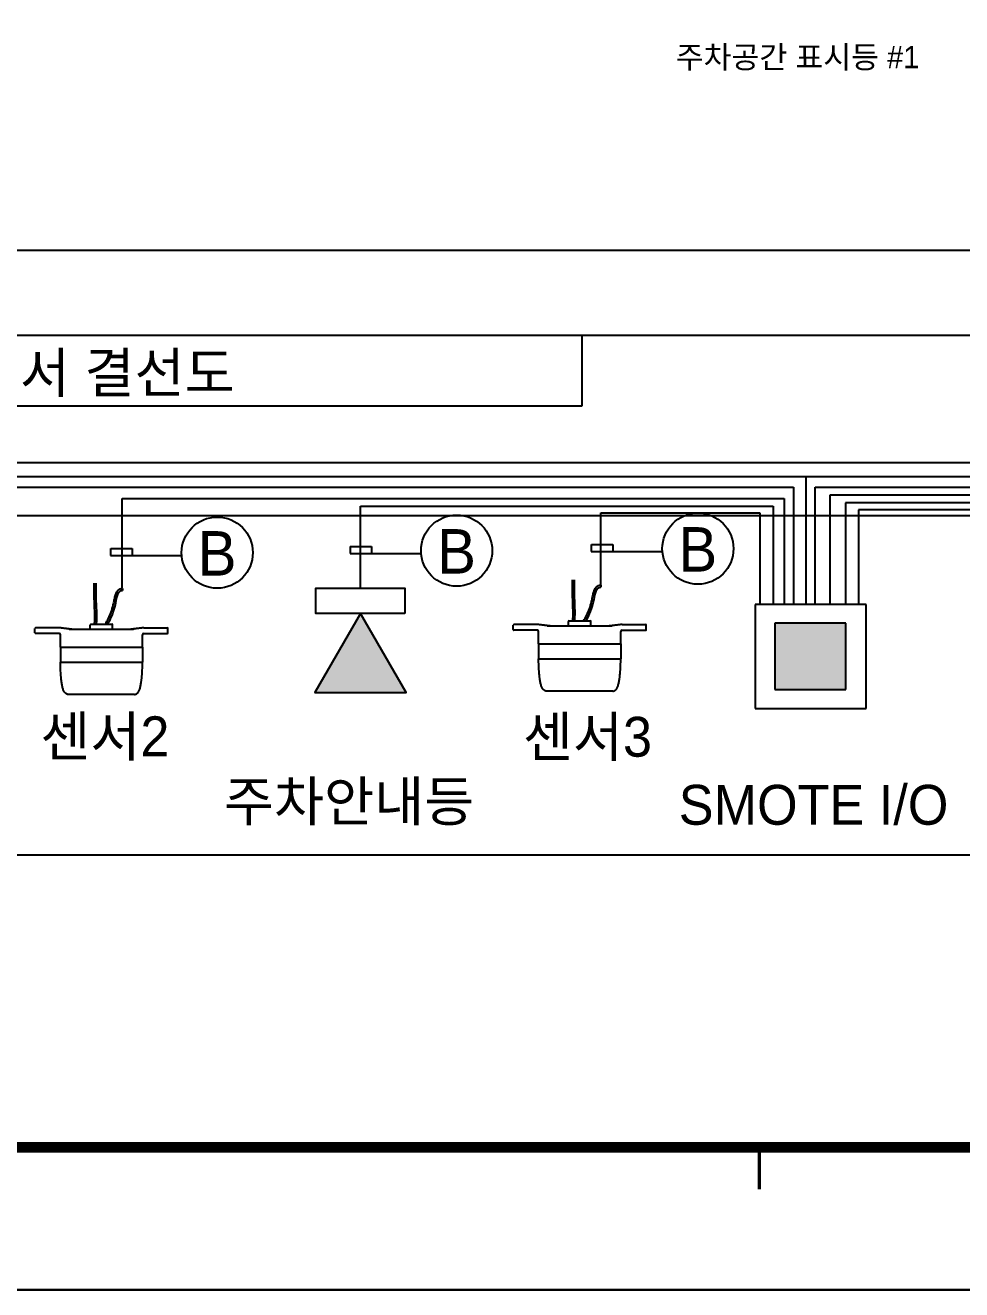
# Model space of a CAD drawing. Header units: millimetres. Extents: x 75184266 to 76346726, y -35850126 to -33679385.
# Drawn here: x 75291288 to 75358144, y -35434325 to -35344030 of the extents above; entities that cross this region are included whole.
import ezdxf
from ezdxf.enums import TextEntityAlignment as Align

# ---------------------------------------------------------------- set-up
doc = ezdxf.new("R2010")
doc.units = ezdxf.units.MM
doc.header["$LTSCALE"] = 50
doc.header["$MEASUREMENT"] = 0
doc.layers.get('0').update_dxf_attribs({"linetype": 'CONTINUOUS'})
for name, color, linetype in [('2-주차안내등', 2, 'CONTINUOUS'), ('AZ-LINE', 3, 'CONTINUOUS'), ('ITS-위치검색카메라주기', 7, 'CONTINUOUS'), ('PARKING', 7, 'CONTINUOUS'), ('주차', 4, 'CONTINUOUS'), ('주차관제4', 2, 'CONTINUOUS')]:
    doc.layers.add(name, color=color, linetype=linetype)
doc.layers.add('XR-기준층$0$XR-지하3층$0$DEFPOINT', color=142, linetype='CONTINUOUS', plot=False)
doc.styles.add('HY중고딕', font='')
doc.styles.add('굴림', font='')
doc.styles.add('아마노', font='')
doc.styles.get('HY중고딕').set_extended_font_data('Dotum')
doc.styles.get('굴림').set_extended_font_data('Gulim')
doc.styles.get('아마노').set_extended_font_data('Dotum')

# ---------------------------------------------------------------- blocks, each defined once
blk = doc.blocks.new('바탕폼')
at = {"layer": 'AZ-LINE', "ltscale": 10}
blk.add_lwpolyline([(841, 594.71), (0, 594.71), (0, 0), (841, 0)], close=True, dxfattribs=at)
at = {"layer": 'AZ-LINE', "const_width": 1.5}
blk.add_lwpolyline([(20, 574.35), (20, 20.35), (821, 20.35), (821, 574.35)], close=True, dxfattribs=at)
at = {"layer": 'AZ-LINE', "ltscale": 10, "const_width": 0.5}
blk.add_lwpolyline([(200.28, 20.37), (200.28, 14.37)], dxfattribs=at)
blk = doc.blocks.new('fh52f')
at = {"layer": '2-주차안내등'}
for points in [[(399980, -281538), (399333, -281164), (399333, -281912)], [(399980, -281903), (399980, -281173), (400188, -281173), (400188, -281903)]]:
    blk.add_lwpolyline(points, close=True, dxfattribs=at)
blk.add_solid([(399333, -281912), (399333, -281164), (399980, -281538)], dxfattribs=at)

msp = doc.modelspace()

# ---------------------------------------------------------------- hatches: boundary and pattern name
h = msp.add_hatch(color=2)
edge = h.paths.add_edge_path()
edge.add_spline(control_points=[(75296209.8, -35383866.1), (75296207.9, -35384028.3), (75296206.1, -35384190.9), (75296205.1, -35384482.2), (75296205.5, -35384610.8), (75296209.1, -35384868.8), (75296212.6, -35384998.3), (75296223.4, -35385305.6), (75296231.4, -35385483.2), (75296247.7, -35385917.9), (75296254.4, -35386173.8), (75296246, -35386550.6), (75296240.2, -35386674.4), (75296230.4, -35386797)], knot_values=[34.6467, 34.6467, 34.6467, 34.6467, 40.1370546, 40.1370546, 44.4521807, 44.4521807, 48.7673068, 48.7673068, 54.7247338, 54.7247338, 63.4312331, 63.4312331, 67.7377596, 67.7377596, 67.7377596, 67.7377596], degree=3, periodic=0)
edge.add_line((75296230.3, -35386797.6), (75296372.8, -35386797.6))
edge.add_spline(control_points=[(75296372.9, -35386797), (75296422.1, -35386167.8), (75296337.1, -35385178.6), (75296348, -35384204.4), (75296351.9, -35383866.1)], knot_values=[34.7763676, 34.7763676, 34.7763676, 34.7763676, 56.3019696, 67.7562059, 67.7562059, 67.7562059, 67.7562059], degree=3, periodic=0)
edge.add_line((75296351.9, -35383866.1), (75296209.8, -35383866.1))
h = msp.add_hatch(color=2)
edge = h.paths.add_edge_path()
edge.add_spline(control_points=[(75330355.7, -35383630.8), (75330353.9, -35383793), (75330352, -35383955.5), (75330351.1, -35384246.9), (75330351.4, -35384375.4), (75330355, -35384633.4), (75330358.5, -35384763), (75330369.3, -35385070.2), (75330377.3, -35385247.9), (75330393.6, -35385682.6), (75330400.3, -35385938.5), (75330391.9, -35386315.3), (75330386.2, -35386439), (75330376.3, -35386561.7)], knot_values=[34.6467, 34.6467, 34.6467, 34.6467, 40.1370546, 40.1370546, 44.4521807, 44.4521807, 48.7673068, 48.7673068, 54.7247338, 54.7247338, 63.4312331, 63.4312331, 67.7377596, 67.7377596, 67.7377596, 67.7377596], degree=3, periodic=0)
edge.add_line((75330376.3, -35386562.3), (75330518.7, -35386562.3))
edge.add_spline(control_points=[(75330518.8, -35386561.7), (75330568, -35385932.5), (75330483, -35384943.2), (75330493.9, -35383969.1), (75330497.8, -35383630.8)], knot_values=[34.7763676, 34.7763676, 34.7763676, 34.7763676, 56.3019696, 67.7562059, 67.7562059, 67.7562059, 67.7562059], degree=3, periodic=0)
edge.add_line((75330497.8, -35383630.8), (75330355.7, -35383630.8))
h = msp.add_hatch(color=2)
edge = h.paths.add_edge_path()
edge.add_spline(control_points=[(75331302.6, -35386561.7), (75331569.2, -35386155.5), (75331890.8, -35385349.3), (75332039, -35384146.6), (75332380.5, -35384146.6)], knot_values=[44.1042768, 44.1042768, 44.1042768, 44.1042768, 61.3458621, 72.8891957, 72.8891957, 72.8891957, 72.8891957], degree=3, periodic=0)
edge.add_line((75332380.5, -35384146.6), (75332380.5, -35384004.6))
edge.add_spline(control_points=[(75332380.5, -35384004.6), (75332376.2, -35384004.6), (75332371.9, -35384004.6), (75332309.9, -35384006.2), (75332254.2, -35384018.2), (75332153.8, -35384061.3), (75332109.5, -35384092.1), (75332034.6, -35384163.8), (75332003.7, -35384204.5), (75331943.1, -35384304.3), (75331916.3, -35384365.2), (75331863.6, -35384512.8), (75331840.7, -35384601.5), (75331795.9, -35384800.8), (75331775.4, -35384912), (75331741.5, -35385074.6), (75331728.9, -35385131.5), (75331628.7, -35385553.4), (75331518.3, -35385864.3), (75331306.8, -35386289.5), (75331223.3, -35386429.7), (75331131.2, -35386561.7)], knot_values=[42.9392158, 42.9392158, 42.9392158, 42.9392158, 43.0437565, 43.0437565, 44.4533132, 44.4533132, 45.86287, 45.86287, 47.2724267, 47.2724267, 49.1110822, 49.1110822, 51.5274288, 51.5274288, 54.4620271, 54.4620271, 56.1024408, 56.1024408, 66.896007, 66.896007, 72.8891957, 72.8891957, 72.8891957, 72.8891957], degree=3, periodic=0)
edge.add_line((75331130.7, -35386562.3), (75331302.2, -35386562.3))
h = msp.add_hatch(color=2)
edge = h.paths.add_edge_path()
edge.add_spline(control_points=[(75297156.7, -35386797), (75297423.3, -35386390.8), (75297744.9, -35385584.6), (75297893.1, -35384381.9), (75298234.6, -35384381.9)], knot_values=[44.1042768, 44.1042768, 44.1042768, 44.1042768, 61.3458621, 72.8891957, 72.8891957, 72.8891957, 72.8891957], degree=3, periodic=0)
edge.add_line((75298234.6, -35384381.9), (75298234.6, -35384239.9))
edge.add_spline(control_points=[(75298234.6, -35384239.9), (75298230.3, -35384239.9), (75298226, -35384240), (75298164, -35384241.6), (75298108.3, -35384253.5), (75298007.8, -35384296.6), (75297963.5, -35384327.5), (75297888.7, -35384399.2), (75297857.8, -35384439.9), (75297797.2, -35384539.6), (75297770.4, -35384600.6), (75297717.7, -35384748.1), (75297694.7, -35384836.8), (75297650, -35385036.1), (75297629.5, -35385147.3), (75297595.6, -35385309.9), (75297582.9, -35385366.8), (75297482.8, -35385788.7), (75297372.4, -35386099.7), (75297160.8, -35386524.8), (75297077.4, -35386665.1), (75296985.2, -35386797)], knot_values=[42.9392158, 42.9392158, 42.9392158, 42.9392158, 43.0437565, 43.0437565, 44.4533132, 44.4533132, 45.86287, 45.86287, 47.2724267, 47.2724267, 49.1110822, 49.1110822, 51.5274288, 51.5274288, 54.4620271, 54.4620271, 56.1024408, 56.1024408, 66.896007, 66.896007, 72.8891957, 72.8891957, 72.8891957, 72.8891957], degree=3, periodic=0)
edge.add_line((75296984.8, -35386797.6), (75297156.3, -35386797.6))
at = {"layer": '주차'}
msp.add_hatch(color=256, dxfattribs=at).paths.add_polyline_path([(75349875.7, -35386723.6), (75344806.5, -35386723.6), (75344806.5, -35391471.6), (75349875.7, -35391471.6)])

# ---------------------------------------------------------------- linework, layer by layer
at = {"color": 5}
for p, q in [((75267145.8, -35366163.8), (75436551.8, -35366163.8)), ((75331048.2, -35371207.5), (75331048.2, -35366170)), ((75267119.2, -35371207.5), (75331048.2, -35371207.5)), ((75281068.3, -35377007.6), (75346135.8, -35377007.6)), ((75298208.2, -35384195.1), (75298208.2, -35377815.2)), ((75298208.2, -35377815.2), (75345479.1, -35377815.2)), ((75345479.1, -35377815.2), (75345479.1, -35385409.7)), ((75346135.8, -35377007.6), (75346135.8, -35385381.7)), ((75347691.4, -35385400.7), (75347691.4, -35377015.3)), ((75347691.4, -35377015.3), (75418962.6, -35377015.3)), ((75402010.4, -35377586.4), (75348732.8, -35377586.4)), ((75348732.8, -35377586.4), (75348732.8, -35385430.2)), ((75315210.8, -35384232.4), (75315210.8, -35378368.2)), ((75315210.8, -35378368.2), (75344683.2, -35378368.2)), ((75344683.2, -35378368.2), (75344683.2, -35385351.3)), ((75382637.7, -35378139.2), (75349850.3, -35378139.2)), ((75349850.3, -35378139.2), (75349850.3, -35385376.6)), ((75365528, -35378625.4), (75350777.7, -35378625.4)), ((75350777.7, -35378625.4), (75350777.7, -35385420.7)), ((75332375.4, -35384059.6), (75332375.4, -35378852.5)), ((75332375.4, -35378852.5), (75343727.6, -35378852.5)), ((75343727.6, -35378852.5), (75343727.6, -35385431.1)), ((75297381.6, -35381403.4), (75297381.6, -35381892.7)), ((75297383.3, -35381397.8), (75298911.1, -35381397.8)), ((75298911.1, -35381397.8), (75298911.1, -35381893.4)), ((75314476.3, -35381260.1), (75314476.3, -35381749.4)), ((75314478, -35381254.6), (75316005.8, -35381254.6)), ((75316005.8, -35381254.6), (75316005.8, -35381750.2)), ((75331700.4, -35381118.4), (75331700.4, -35381607.7)), ((75331702.1, -35381112.8), (75333229.9, -35381112.8)), ((75333229.9, -35381112.8), (75333229.9, -35381608.4)), ((75297381.6, -35381892.7), (75302437.8, -35381892.7)), ((75314476.3, -35381749.4), (75319532.5, -35381749.4)), ((75331700.4, -35381607.7), (75336756.6, -35381607.7)), ((75267146.1, -35403260.8), (75436552.2, -35403260.8))]:
    msp.add_line(p, q, dxfattribs=at)
for p, q in [((75273990.5, -35375262.3), (75430417, -35375262.3)), ((75274013.6, -35379047.4), (75430458, -35379047.4))]:
    msp.add_line(p, q)
at = {"color": 6}
for p, q in [((75273986.8, -35376254.7), (75430413.4, -35376254.7)), ((75347015.4, -35376271.3), (75347015.4, -35385362.4))]:
    msp.add_line(p, q, dxfattribs=at)
at = {"color": 2}
for p, q in [((75332380.5, -35384004.6, 56823.1), (75332380.5, -35384146.6, 56823.1)), ((75298234.6, -35384239.9, 56823.1), (75298234.6, -35384381.9, 56823.1)), ((75343405.3, -35385398), (75343405.3, -35392816.7)), ((75351326, -35385398), (75343405.3, -35385398)), ((75351326, -35392816.7), (75351326, -35385398)), ((75295923.1, -35387152.1, 56823.1), (75295923.1, -35386841.4, 56823.1)), ((75295967.5, -35386797.6, 56823.1), (75297476.6, -35386797.6, 56823.1)), ((75296230.4, -35386797.6, 56823.1), (75296372.9, -35386797.6, 56823.1)), ((75296985.2, -35386797.6, 56823.1), (75297156.7, -35386797.6, 56823.1)), ((75297520.9, -35387152.1, 56823.1), (75297520.9, -35386841.4, 56823.1)), ((75326118.9, -35387183, 56823.1), (75326118.9, -35386872.3, 56823.1)), ((75327828.1, -35386828, 56823.1), (75326163.3, -35386828, 56823.1)), ((75328759.3, -35386916.7, 56823.1), (75332976.6, -35386916.7, 56823.1)), ((75330069, -35386916.7, 56823.1), (75330069, -35386606, 56823.1)), ((75330113.4, -35386562.3, 56823.1), (75331622.5, -35386562.3, 56823.1)), ((75330376.3, -35386562.3, 56823.1), (75330518.8, -35386562.3, 56823.1)), ((75331131.2, -35386562.3, 56823.1), (75331302.6, -35386562.3, 56823.1)), ((75331666.9, -35386916.7, 56823.1), (75331666.9, -35386606, 56823.1)), ((75333907.8, -35386828, 56823.1), (75335572.6, -35386828, 56823.1)), ((75335617, -35387183, 56823.1), (75335617, -35386872.3, 56823.1)), ((75344806.5, -35386723.6), (75344806.5, -35391471.6)), ((75349875.7, -35386723.6), (75344806.5, -35386723.6)), ((75349875.7, -35391471.6), (75349875.7, -35386723.6)), ((75291973, -35387418.4, 56823.1), (75291973, -35387107.7, 56823.1)), ((75293682.2, -35387063.3, 56823.1), (75292017.3, -35387063.3, 56823.1)), ((75293703.9, -35387462.8, 56823.1), (75292017.3, -35387462.8, 56823.1)), ((75293792.7, -35388439.2, 56823.1), (75293792.7, -35387551.5, 56823.1)), ((75294613.4, -35387152.1, 56823.1), (75298830.7, -35387152.1, 56823.1)), ((75299651.4, -35388439.2, 56823.1), (75299651.4, -35387551.5, 56823.1)), ((75299740.1, -35387462.8, 56823.1), (75301426.6, -35387462.8, 56823.1)), ((75299761.9, -35387063.3, 56823.1), (75301426.7, -35387063.3, 56823.1)), ((75301471.1, -35387418.4, 56823.1), (75301471.1, -35387107.7, 56823.1)), ((75327849.8, -35387227.4, 56823.1), (75326163.3, -35387227.4, 56823.1)), ((75327938.6, -35388203.9, 56823.1), (75327938.6, -35387316.2, 56823.1)), ((75333797.3, -35388203.9, 56823.1), (75333797.3, -35387316.2, 56823.1)), ((75333886.1, -35387227.4, 56823.1), (75335572.5, -35387227.4, 56823.1)), ((75293792.7, -35388439.2, 56823.1), (75299651.4, -35388439.2, 56823.1)), ((75293792.7, -35388439.2, 56823.1), (75293792.7, -35389504.4, 56823.1)), ((75299651.4, -35388439.2, 56823.1), (75299651.4, -35389504.4, 56823.1)), ((75327938.6, -35388203.9, 56823.1), (75333797.3, -35388203.9, 56823.1)), ((75327938.6, -35388203.9, 56823.1), (75327938.6, -35389269.1, 56823.1)), ((75333797.3, -35388203.9, 56823.1), (75333797.3, -35389269.1, 56823.1)), ((75293792.7, -35389504.4, 56823.1), (75299651.4, -35389504.4, 56823.1)), ((75327938.6, -35389269.1, 56823.1), (75333797.3, -35389269.1, 56823.1)), ((75299080.2, -35391813, 56823.1), (75294363.8, -35391813, 56823.1)), ((75333226.2, -35391577.6, 56823.1), (75328509.7, -35391577.6, 56823.1)), ((75344806.5, -35391471.6), (75349875.7, -35391471.6)), ((75343405.3, -35392816.7), (75351326, -35392816.7))]:
    msp.add_line(p, q, dxfattribs=at)
for points in [[(75328048.3, -35386841.7), (75328039.1, -35386840.6), (75328029.9, -35386839.5), (75328020.8, -35386838.5), (75328011.6, -35386837.5), (75328002.4, -35386836.5), (75327993.2, -35386835.7), (75327984, -35386834.8), (75327974.9, -35386834), (75327965.7, -35386833.3), (75327956.5, -35386832.6), (75327947.3, -35386832), (75327938.1, -35386831.4), (75327928.9, -35386830.8), (75327919.8, -35386830.3), (75327910.6, -35386829.9), (75327901.4, -35386829.5), (75327892.2, -35386829.1), (75327883.1, -35386828.8), (75327873.9, -35386828.6), (75327864.7, -35386828.3), (75327855.6, -35386828.2), (75327846.4, -35386828.1), (75327837.2, -35386828), (75327828.1, -35386828)], [(75328539.1, -35386903), (75328518.5, -35386900.4), (75328497.9, -35386897.9), (75328477.4, -35386895.3), (75328456.8, -35386892.7), (75328436.3, -35386890.2), (75328415.7, -35386887.6), (75328395.2, -35386885), (75328374.7, -35386882.5), (75328354.2, -35386879.9), (75328333.7, -35386877.3), (75328313.2, -35386874.8), (75328292.8, -35386872.2), (75328272.3, -35386869.7), (75328251.9, -35386867.1), (75328231.5, -35386864.6), (75328211, -35386862), (75328190.6, -35386859.5), (75328170.3, -35386856.9), (75328149.9, -35386854.4), (75328129.5, -35386851.8), (75328109.2, -35386849.3), (75328088.9, -35386846.7), (75328068.6, -35386844.2), (75328048.3, -35386841.7)], [(75328759.3, -35386916.7), (75328750.1, -35386916.7), (75328740.9, -35386916.6), (75328731.6, -35386916.5), (75328722.4, -35386916.3), (75328713.2, -35386916.1), (75328704, -35386915.9), (75328694.8, -35386915.6), (75328685.6, -35386915.2), (75328676.4, -35386914.8), (75328667.2, -35386914.3), (75328658, -35386913.8), (75328648.8, -35386913.3), (75328639.7, -35386912.7), (75328630.5, -35386912.1), (75328621.3, -35386911.4), (75328612.2, -35386910.6), (75328603, -35386909.8), (75328593.9, -35386909), (75328584.7, -35386908.1), (75328575.6, -35386907.2), (75328566.4, -35386906.2), (75328557.3, -35386905.2), (75328548.2, -35386904.1), (75328539.1, -35386903)], [(75328539.1, -35386903), (75328548.2, -35386904.1), (75328557.4, -35386905.2), (75328566.5, -35386906.2), (75328575.6, -35386907.2), (75328584.8, -35386908.1), (75328593.9, -35386909), (75328603.1, -35386909.8), (75328612.3, -35386910.6), (75328621.4, -35386911.4), (75328630.6, -35386912.1), (75328639.8, -35386912.7), (75328649, -35386913.3), (75328658.2, -35386913.8), (75328667.3, -35386914.3), (75328676.5, -35386914.8), (75328685.7, -35386915.2), (75328694.9, -35386915.6), (75328704.1, -35386915.9), (75328713.3, -35386916.1), (75328722.5, -35386916.3), (75328731.7, -35386916.5), (75328740.9, -35386916.6), (75328750.1, -35386916.7), (75328759.3, -35386916.7)], [(75333196.8, -35386903), (75333187.7, -35386904.1), (75333178.6, -35386905.2), (75333169.5, -35386906.2), (75333160.3, -35386907.2), (75333151.2, -35386908.1), (75333142.1, -35386909), (75333132.9, -35386909.8), (75333123.7, -35386910.6), (75333114.6, -35386911.4), (75333105.4, -35386912.1), (75333096.2, -35386912.7), (75333087.1, -35386913.3), (75333077.9, -35386913.8), (75333068.7, -35386914.3), (75333059.5, -35386914.8), (75333050.3, -35386915.2), (75333041.1, -35386915.6), (75333031.9, -35386915.9), (75333022.7, -35386916.1), (75333013.5, -35386916.3), (75333004.3, -35386916.5), (75332995, -35386916.6), (75332985.8, -35386916.7), (75332976.6, -35386916.7)], [(75332976.6, -35386916.7), (75332985.8, -35386916.7), (75332995, -35386916.6), (75333004.2, -35386916.5), (75333013.4, -35386916.3), (75333022.6, -35386916.1), (75333031.8, -35386915.9), (75333041, -35386915.6), (75333050.2, -35386915.2), (75333059.4, -35386914.8), (75333068.6, -35386914.3), (75333077.8, -35386913.8), (75333086.9, -35386913.3), (75333096.1, -35386912.7), (75333105.3, -35386912.1), (75333114.5, -35386911.4), (75333123.6, -35386910.6), (75333132.8, -35386909.8), (75333142, -35386909), (75333151.1, -35386908.1), (75333160.3, -35386907.2), (75333169.4, -35386906.2), (75333178.6, -35386905.2), (75333187.7, -35386904.1), (75333196.8, -35386903)], [(75333687.6, -35386841.7), (75333667.3, -35386844.2), (75333647, -35386846.7), (75333626.7, -35386849.3), (75333606.4, -35386851.8), (75333586, -35386854.4), (75333565.6, -35386856.9), (75333545.3, -35386859.5), (75333524.9, -35386862), (75333504.4, -35386864.6), (75333484, -35386867.1), (75333463.6, -35386869.7), (75333443.1, -35386872.2), (75333422.7, -35386874.8), (75333402.2, -35386877.3), (75333381.7, -35386879.9), (75333361.2, -35386882.5), (75333340.7, -35386885), (75333320.2, -35386887.6), (75333299.6, -35386890.2), (75333279.1, -35386892.7), (75333258.5, -35386895.3), (75333238, -35386897.9), (75333217.4, -35386900.4), (75333196.8, -35386903)], [(75333907.8, -35386828), (75333898.7, -35386828), (75333889.5, -35386828.1), (75333880.3, -35386828.2), (75333871.2, -35386828.3), (75333862, -35386828.6), (75333852.8, -35386828.8), (75333843.7, -35386829.1), (75333834.5, -35386829.5), (75333825.3, -35386829.9), (75333816.1, -35386830.3), (75333807, -35386830.8), (75333797.8, -35386831.4), (75333788.6, -35386832), (75333779.4, -35386832.6), (75333770.2, -35386833.3), (75333761, -35386834), (75333751.9, -35386834.8), (75333742.7, -35386835.7), (75333733.5, -35386836.5), (75333724.3, -35386837.5), (75333715.1, -35386838.5), (75333706, -35386839.5), (75333696.8, -35386840.6), (75333687.6, -35386841.7)], [(75293902.4, -35387077), (75293893.2, -35387075.9), (75293884, -35387074.8), (75293874.8, -35387073.8), (75293865.7, -35387072.8), (75293856.5, -35387071.9), (75293847.3, -35387071), (75293838.1, -35387070.2), (75293828.9, -35387069.4), (75293819.7, -35387068.6), (75293810.6, -35387067.9), (75293801.4, -35387067.3), (75293792.2, -35387066.7), (75293783, -35387066.2), (75293773.8, -35387065.7), (75293764.7, -35387065.2), (75293755.5, -35387064.8), (75293746.3, -35387064.5), (75293737.1, -35387064.2), (75293728, -35387063.9), (75293718.8, -35387063.7), (75293709.6, -35387063.5), (75293700.5, -35387063.4), (75293691.3, -35387063.3), (75293682.2, -35387063.3)], [(75294393.2, -35387138.4), (75294372.6, -35387135.8), (75294352, -35387133.2), (75294331.4, -35387130.6), (75294310.9, -35387128.1), (75294290.3, -35387125.5), (75294269.8, -35387122.9), (75294249.3, -35387120.4), (75294228.8, -35387117.8), (75294208.3, -35387115.2), (75294187.8, -35387112.7), (75294167.3, -35387110.1), (75294146.8, -35387107.6), (75294126.4, -35387105), (75294106, -35387102.5), (75294085.5, -35387099.9), (75294065.1, -35387097.4), (75294044.7, -35387094.8), (75294024.3, -35387092.3), (75294004, -35387089.7), (75293983.6, -35387087.2), (75293963.3, -35387084.6), (75293943, -35387082.1), (75293922.7, -35387079.5), (75293902.4, -35387077)], [(75294613.4, -35387152.1), (75294604.1, -35387152), (75294594.9, -35387152), (75294585.7, -35387151.9), (75294576.5, -35387151.7), (75294567.3, -35387151.5), (75294558.1, -35387151.2), (75294548.9, -35387150.9), (75294539.7, -35387150.5), (75294530.5, -35387150.1), (75294521.3, -35387149.7), (75294512.1, -35387149.2), (75294502.9, -35387148.6), (75294493.7, -35387148), (75294484.6, -35387147.4), (75294475.4, -35387146.7), (75294466.2, -35387146), (75294457.1, -35387145.2), (75294447.9, -35387144.3), (75294438.8, -35387143.5), (75294429.6, -35387142.5), (75294420.5, -35387141.6), (75294411.4, -35387140.5), (75294402.3, -35387139.5), (75294393.2, -35387138.4)], [(75294393.2, -35387138.4), (75294402.3, -35387139.5), (75294411.4, -35387140.5), (75294420.6, -35387141.6), (75294429.7, -35387142.5), (75294438.9, -35387143.5), (75294448, -35387144.4), (75294457.2, -35387145.2), (75294466.3, -35387146), (75294475.5, -35387146.7), (75294484.7, -35387147.4), (75294493.9, -35387148), (75294503, -35387148.6), (75294512.2, -35387149.2), (75294521.4, -35387149.7), (75294530.6, -35387150.1), (75294539.8, -35387150.5), (75294549, -35387150.9), (75294558.2, -35387151.2), (75294567.4, -35387151.5), (75294576.6, -35387151.7), (75294585.8, -35387151.9), (75294595, -35387152), (75294604.2, -35387152), (75294613.4, -35387152.1)], [(75299050.9, -35387138.4), (75299041.8, -35387139.5), (75299032.7, -35387140.5), (75299023.5, -35387141.6), (75299014.4, -35387142.5), (75299005.3, -35387143.5), (75298996.1, -35387144.3), (75298987, -35387145.2), (75298977.8, -35387146), (75298968.7, -35387146.7), (75298959.5, -35387147.4), (75298950.3, -35387148), (75298941.1, -35387148.6), (75298931.9, -35387149.2), (75298922.8, -35387149.7), (75298913.6, -35387150.1), (75298904.4, -35387150.5), (75298895.2, -35387150.9), (75298886, -35387151.2), (75298876.8, -35387151.5), (75298867.6, -35387151.7), (75298858.3, -35387151.9), (75298849.1, -35387152), (75298839.9, -35387152), (75298830.7, -35387152.1)], [(75298830.7, -35387152.1), (75298839.9, -35387152), (75298849.1, -35387152), (75298858.3, -35387151.9), (75298867.5, -35387151.7), (75298876.7, -35387151.5), (75298885.9, -35387151.2), (75298895.1, -35387150.9), (75298904.3, -35387150.5), (75298913.5, -35387150.1), (75298922.7, -35387149.7), (75298931.8, -35387149.2), (75298941, -35387148.6), (75298950.2, -35387148), (75298959.4, -35387147.4), (75298968.5, -35387146.7), (75298977.7, -35387146), (75298986.9, -35387145.2), (75298996, -35387144.4), (75299005.2, -35387143.5), (75299014.3, -35387142.5), (75299023.5, -35387141.6), (75299032.6, -35387140.5), (75299041.8, -35387139.5), (75299050.9, -35387138.4)], [(75299541.7, -35387077), (75299521.4, -35387079.5), (75299501.1, -35387082.1), (75299480.8, -35387084.6), (75299460.4, -35387087.2), (75299440.1, -35387089.7), (75299419.7, -35387092.3), (75299399.3, -35387094.8), (75299378.9, -35387097.4), (75299358.5, -35387099.9), (75299338.1, -35387102.5), (75299317.7, -35387105), (75299297.2, -35387107.6), (75299276.7, -35387110.1), (75299256.3, -35387112.7), (75299235.8, -35387115.2), (75299215.3, -35387117.8), (75299194.8, -35387120.4), (75299174.3, -35387122.9), (75299153.7, -35387125.5), (75299133.2, -35387128.1), (75299112.6, -35387130.6), (75299092.1, -35387133.2), (75299071.5, -35387135.8), (75299050.9, -35387138.4)], [(75299761.9, -35387063.3), (75299752.7, -35387063.3), (75299743.6, -35387063.4), (75299734.4, -35387063.5), (75299725.3, -35387063.7), (75299716.1, -35387063.9), (75299706.9, -35387064.2), (75299697.7, -35387064.5), (75299688.6, -35387064.8), (75299679.4, -35387065.2), (75299670.2, -35387065.7), (75299661, -35387066.2), (75299651.9, -35387066.7), (75299642.7, -35387067.3), (75299633.5, -35387067.9), (75299624.3, -35387068.6), (75299615.1, -35387069.4), (75299605.9, -35387070.2), (75299596.8, -35387071), (75299587.6, -35387071.9), (75299578.4, -35387072.8), (75299569.2, -35387073.8), (75299560, -35387074.8), (75299550.9, -35387075.9), (75299541.7, -35387077)], [(75294363.8, -35391813), (75294342.2, -35391812.6), (75294325.4, -35391811.5), (75294312.2, -35391809.8), (75294301.5, -35391807.6), (75294283, -35391801.7), (75294262, -35391794.5), (75294221.6, -35391776.7), (75294186.9, -35391755.9), (75294157.7, -35391733.5), (75294132.9, -35391710.6), (75294111.9, -35391687.6), (75294093.7, -35391664.8), (75294077.8, -35391642.1), (75294063.6, -35391619.5), (75294039.1, -35391574), (75294017.8, -35391527.3), (75293998.8, -35391478.7), (75293981.7, -35391427.9), (75293965.8, -35391374.2), (75293950.6, -35391317.3), (75293936.2, -35391257.1), (75293922.7, -35391193.7), (75293909.8, -35391127.1), (75293897.6, -35391057.3), (75293886, -35390984.3), (75293875, -35390908.1), (75293864.7, -35390828.9), (75293855, -35390746.9), (75293846, -35390662.2), (75293837.6, -35390575), (75293830, -35390485.4), (75293823, -35390393.7), (75293816.7, -35390300), (75293806.3, -35390107.4), (75293798.7, -35389909.4), (75293794.2, -35389707.8), (75293792.7, -35389504.4)], [(75299080.2, -35391813), (75299101.9, -35391812.6), (75299118.7, -35391811.5), (75299131.9, -35391809.8), (75299142.6, -35391807.6), (75299161, -35391801.7), (75299182, -35391794.5), (75299222.4, -35391776.7), (75299257.1, -35391755.9), (75299286.4, -35391733.5), (75299311.1, -35391710.6), (75299332.1, -35391687.6), (75299350.3, -35391664.8), (75299366.3, -35391642.1), (75299380.4, -35391619.5), (75299404.9, -35391574), (75299426.3, -35391527.3), (75299445.2, -35391478.7), (75299462.3, -35391427.9), (75299478.3, -35391374.2), (75299493.5, -35391317.3), (75299507.8, -35391257.1), (75299521.4, -35391193.7), (75299534.3, -35391127.1), (75299546.5, -35391057.3), (75299558, -35390984.3), (75299569, -35390908.1), (75299579.3, -35390828.9), (75299589, -35390746.9), (75299598, -35390662.2), (75299606.4, -35390575), (75299614.1, -35390485.4), (75299621.1, -35390393.7), (75299627.4, -35390300), (75299637.8, -35390107.4), (75299645.3, -35389909.4), (75299649.8, -35389707.8), (75299651.4, -35389504.4)], [(75328509.7, -35391577.6), (75328488.1, -35391577.3), (75328471.3, -35391576.2), (75328458.1, -35391574.5), (75328447.4, -35391572.3), (75328429, -35391566.4), (75328408, -35391559.2), (75328367.6, -35391541.4), (75328332.8, -35391520.5), (75328303.6, -35391498.2), (75328278.9, -35391475.3), (75328257.9, -35391452.3), (75328239.6, -35391429.4), (75328223.7, -35391406.8), (75328209.6, -35391384.1), (75328185, -35391338.6), (75328163.7, -35391291.9), (75328144.8, -35391243.4), (75328127.6, -35391192.5), (75328111.7, -35391138.8), (75328096.5, -35391081.9), (75328082.2, -35391021.8), (75328068.6, -35390958.4), (75328055.7, -35390891.8), (75328043.5, -35390822), (75328031.9, -35390749), (75328021, -35390672.8), (75328010.6, -35390593.6), (75328001, -35390511.6), (75327991.9, -35390426.9), (75327983.6, -35390339.7), (75327975.9, -35390250.1), (75327968.9, -35390158.4), (75327962.6, -35390064.6), (75327952.2, -35389872), (75327944.7, -35389674.1), (75327940.1, -35389472.5), (75327938.6, -35389269.1)], [(75333226.2, -35391577.6), (75333247.8, -35391577.3), (75333264.6, -35391576.2), (75333277.8, -35391574.5), (75333288.5, -35391572.3), (75333306.9, -35391566.4), (75333328, -35391559.2), (75333368.4, -35391541.4), (75333403.1, -35391520.5), (75333432.3, -35391498.2), (75333457, -35391475.3), (75333478, -35391452.3), (75333496.3, -35391429.4), (75333512.2, -35391406.8), (75333526.3, -35391384.1), (75333550.9, -35391338.6), (75333572.2, -35391291.9), (75333591.1, -35391243.4), (75333608.3, -35391192.5), (75333624.2, -35391138.8), (75333639.4, -35391081.9), (75333653.7, -35391021.8), (75333667.3, -35390958.4), (75333680.2, -35390891.8), (75333692.4, -35390822), (75333704, -35390749), (75333714.9, -35390672.8), (75333725.3, -35390593.6), (75333734.9, -35390511.6), (75333744, -35390426.9), (75333752.3, -35390339.7), (75333760, -35390250.1), (75333767, -35390158.4), (75333773.3, -35390064.6), (75333783.7, -35389872), (75333791.2, -35389674.1), (75333795.8, -35389472.5), (75333797.3, -35389269.1)]]:
    msp.add_lwpolyline(points, dxfattribs=at)
for centre, radius, start, end in [((75295967.5, -35386842, 56823.1), 44.4, 90, 180), ((75297476.6, -35386842, 56823.1), 44.4, 0, 90), ((75326163.3, -35386872.3, 56823.1), 44.4, 90, 180), ((75330113.4, -35386606.7, 56823.1), 44.4, 90, 180), ((75331622.5, -35386606.7, 56823.1), 44.4, 0, 90), ((75335572.6, -35386872.3, 56823.1), 44.4, 0, 90), ((75292017.3, -35387107.7, 56823.1), 44.4, 90, 180), ((75292017.3, -35387418.4, 56823.1), 44.4, 180, 270), ((75293703.9, -35387551.5, 56823.1), 88.8, 0, 90), ((75299740.1, -35387551.5, 56823.1), 88.8, 90, 180), ((75301426.7, -35387107.7, 56823.1), 44.4, 0, 90), ((75301426.7, -35387418.4, 56823.1), 44.4, 270, 0), ((75326163.3, -35387183, 56823.1), 44.4, 180, 270), ((75327849.8, -35387316.2, 56823.1), 88.8, 0, 90), ((75333886.1, -35387316.2, 56823.1), 88.8, 90, 180), ((75335572.6, -35387183, 56823.1), 44.4, 270, 0)]:
    msp.add_arc(centre, radius, start, end, dxfattribs=at)
for points, knots in [([(75296230.4, -35386797, 56823.1), (75296240.2, -35386674.4, 56823.1), (75296246, -35386550.6, 56823.1), (75296254.4, -35386173.8, 56823.1), (75296247.7, -35385917.9, 56823.1), (75296231.4, -35385483.2, 56823.1), (75296223.4, -35385305.6, 56823.1), (75296212.6, -35384998.3, 56823.1), (75296209.1, -35384868.8, 56823.1), (75296205.5, -35384610.8, 56823.1), (75296205.1, -35384482.2, 56823.1), (75296206.1, -35384190.9, 56823.1), (75296207.9, -35384028.3, 56823.1), (75296209.8, -35383866.1, 56823.1)], [34.6467, 34.6467, 34.6467, 34.6467, 38.9532265, 38.9532265, 47.6597257, 47.6597257, 53.6171528, 53.6171528, 57.9322789, 57.9322789, 62.2474049, 62.2474049, 67.7377596, 67.7377596, 67.7377596, 67.7377596]), ([(75296372.9, -35386797, 56823.1), (75296422.1, -35386167.8, 56823.1), (75296337.1, -35385178.6, 56823.1), (75296348, -35384204.4, 56823.1), (75296351.9, -35383866.1, 56823.1)], [34.7763676, 34.7763676, 34.7763676, 34.7763676, 56.3019696, 67.7562059, 67.7562059, 67.7562059, 67.7562059]), ([(75330376.3, -35386561.7, 56823.1), (75330386.2, -35386439, 56823.1), (75330391.9, -35386315.3, 56823.1), (75330400.3, -35385938.5, 56823.1), (75330393.6, -35385682.6, 56823.1), (75330377.3, -35385247.9, 56823.1), (75330369.3, -35385070.2, 56823.1), (75330358.5, -35384763, 56823.1), (75330355, -35384633.4, 56823.1), (75330351.4, -35384375.4, 56823.1), (75330351.1, -35384246.9, 56823.1), (75330352, -35383955.5, 56823.1), (75330353.9, -35383793, 56823.1), (75330355.7, -35383630.8, 56823.1)], [34.6467, 34.6467, 34.6467, 34.6467, 38.9532265, 38.9532265, 47.6597257, 47.6597257, 53.6171528, 53.6171528, 57.9322789, 57.9322789, 62.2474049, 62.2474049, 67.7377596, 67.7377596, 67.7377596, 67.7377596]), ([(75330518.8, -35386561.7, 56823.1), (75330568, -35385932.5, 56823.1), (75330483, -35384943.2, 56823.1), (75330493.9, -35383969.1, 56823.1), (75330497.8, -35383630.8, 56823.1)], [34.7763676, 34.7763676, 34.7763676, 34.7763676, 56.3019696, 67.7562059, 67.7562059, 67.7562059, 67.7562059]), ([(75331131.2, -35386561.7, 56823.1), (75331223.3, -35386429.7, 56823.1), (75331306.8, -35386289.5, 56823.1), (75331518.3, -35385864.3, 56823.1), (75331628.7, -35385553.4, 56823.1), (75331728.9, -35385131.5, 56823.1), (75331741.5, -35385074.6, 56823.1), (75331775.4, -35384912, 56823.1), (75331795.9, -35384800.8, 56823.1), (75331840.7, -35384601.5, 56823.1), (75331863.6, -35384512.8, 56823.1), (75331916.3, -35384365.2, 56823.1), (75331943.1, -35384304.3, 56823.1), (75332003.7, -35384204.5, 56823.1), (75332034.6, -35384163.8, 56823.1), (75332109.5, -35384092.1, 56823.1), (75332153.8, -35384061.3, 56823.1), (75332254.2, -35384018.2, 56823.1), (75332309.9, -35384006.2, 56823.1), (75332371.9, -35384004.6, 56823.1), (75332376.2, -35384004.6, 56823.1), (75332380.5, -35384004.6, 56823.1)], [42.9392158, 42.9392158, 42.9392158, 42.9392158, 48.9324046, 48.9324046, 59.7259708, 59.7259708, 61.3663845, 61.3663845, 64.3009828, 64.3009828, 66.7173294, 66.7173294, 68.5559849, 68.5559849, 69.9655416, 69.9655416, 71.3750984, 71.3750984, 72.7846551, 72.7846551, 72.8891957, 72.8891957, 72.8891957, 72.8891957]), ([(75331302.6, -35386561.7, 56823.1), (75331569.2, -35386155.5, 56823.1), (75331890.8, -35385349.3, 56823.1), (75332039, -35384146.6, 56823.1), (75332380.5, -35384146.6, 56823.1)], [44.1042768, 44.1042768, 44.1042768, 44.1042768, 61.3458621, 72.8891957, 72.8891957, 72.8891957, 72.8891957]), ([(75296985.2, -35386797, 56823.1), (75297077.4, -35386665.1, 56823.1), (75297160.8, -35386524.8, 56823.1), (75297372.4, -35386099.7, 56823.1), (75297482.8, -35385788.7, 56823.1), (75297582.9, -35385366.8, 56823.1), (75297595.6, -35385309.9, 56823.1), (75297629.5, -35385147.3, 56823.1), (75297650, -35385036.1, 56823.1), (75297694.7, -35384836.8, 56823.1), (75297717.7, -35384748.1, 56823.1), (75297770.4, -35384600.6, 56823.1), (75297797.2, -35384539.6, 56823.1), (75297857.8, -35384439.9, 56823.1), (75297888.7, -35384399.2, 56823.1), (75297963.5, -35384327.5, 56823.1), (75298007.8, -35384296.6, 56823.1), (75298108.3, -35384253.5, 56823.1), (75298164, -35384241.6, 56823.1), (75298226, -35384240, 56823.1), (75298230.3, -35384239.9, 56823.1), (75298234.6, -35384239.9, 56823.1)], [42.9392158, 42.9392158, 42.9392158, 42.9392158, 48.9324046, 48.9324046, 59.7259708, 59.7259708, 61.3663845, 61.3663845, 64.3009828, 64.3009828, 66.7173294, 66.7173294, 68.5559849, 68.5559849, 69.9655416, 69.9655416, 71.3750984, 71.3750984, 72.7846551, 72.7846551, 72.8891957, 72.8891957, 72.8891957, 72.8891957]), ([(75297156.7, -35386797, 56823.1), (75297423.3, -35386390.8, 56823.1), (75297744.9, -35385584.6, 56823.1), (75297893.1, -35384381.9, 56823.1), (75298234.6, -35384381.9, 56823.1)], [44.1042768, 44.1042768, 44.1042768, 44.1042768, 61.3458621, 72.8891957, 72.8891957, 72.8891957, 72.8891957])]:
    msp.add_open_spline(points, degree=3, knots=knots, dxfattribs=at)
at = {"layer": 'PARKING', "color": 1}
for centre in [(75304989.7, -35381689.9), (75322084.4, -35381546.7), (75339308.5, -35381404.9)]:
    msp.add_circle(centre, 2542.4, dxfattribs=at)
at = {"layer": 'XR-기준층$0$XR-지하3층$0$DEFPOINT', "ltscale": 0.5}
for points in [[(75663669.1, -35434325.5), (75243669.1, -35434325.5), (75243669.1, -35137325.5), (75663669.1, -35137325.5)], [(75663671.2, -35434325.5), (75243671.2, -35434325.5), (75243671.2, -35137325.5), (75663671.2, -35137325.5)]]:
    msp.add_lwpolyline(points, close=True, dxfattribs=at)
at = {"layer": '주차관제4', "color": 8}
msp.add_line((75273869.2, -35360083.4, 0), (75586873.9, -35360083.4, 0), dxfattribs=at)

# ---------------------------------------------------------------- block references
at = {"layer": '2-주차안내등', "xscale": 8.70865947008133, "yscale": 8.708659463562071, "zscale": 8.708659468396784, "rotation": 90}
msp.add_blockref('fh52f', (72863394, -38869335.5), dxfattribs=at)
at = {"layer": 'AZ-LINE', "xscale": 499.40546941707, "yscale": 499.40546941707, "zscale": 499.40546941707}
msp.add_blockref('바탕폼', (75243669.1, -35434325.5), dxfattribs=at)

# ---------------------------------------------------------------- texts
at = {"layer": 'ITS-위치검색카메라주기', "color": 7, "style": 'HY중고딕'}
msp.add_text('초음파센서 결선도', height=2848.39, dxfattribs=at).set_placement((75276606.1, -35368836.2), align=Align.MIDDLE_LEFT)
for s, p in [('센서2', (75296969.2, -35394805)), ('센서3', (75331422.5, -35394837.2)), ('주차안내등', (75314404.7, -35399447.1)), ('SMOTE I/O', (75347568, -35399696.1))]:
    msp.add_text(s, height=2848.39, dxfattribs=at).set_placement(p, align=Align.MIDDLE_CENTER)
at = {"layer": 'PARKING', "color": 4, "style": '굴림'}
msp.add_text('주차공간 표시등 #1', height=1586.31, dxfattribs=at).set_placement((75346427.9, -35346298.8, 0), align=Align.MIDDLE_CENTER)
at = {"layer": 'PARKING', "color": 3, "style": '아마노'}
for p in [(75304984.2, -35381740.8), (75322078.9, -35381597.6), (75339303, -35381455.8)]:
    msp.add_text('B', height=3178, dxfattribs=at).set_placement(p, align=Align.MIDDLE)

doc.saveas('drawing.dxf')
